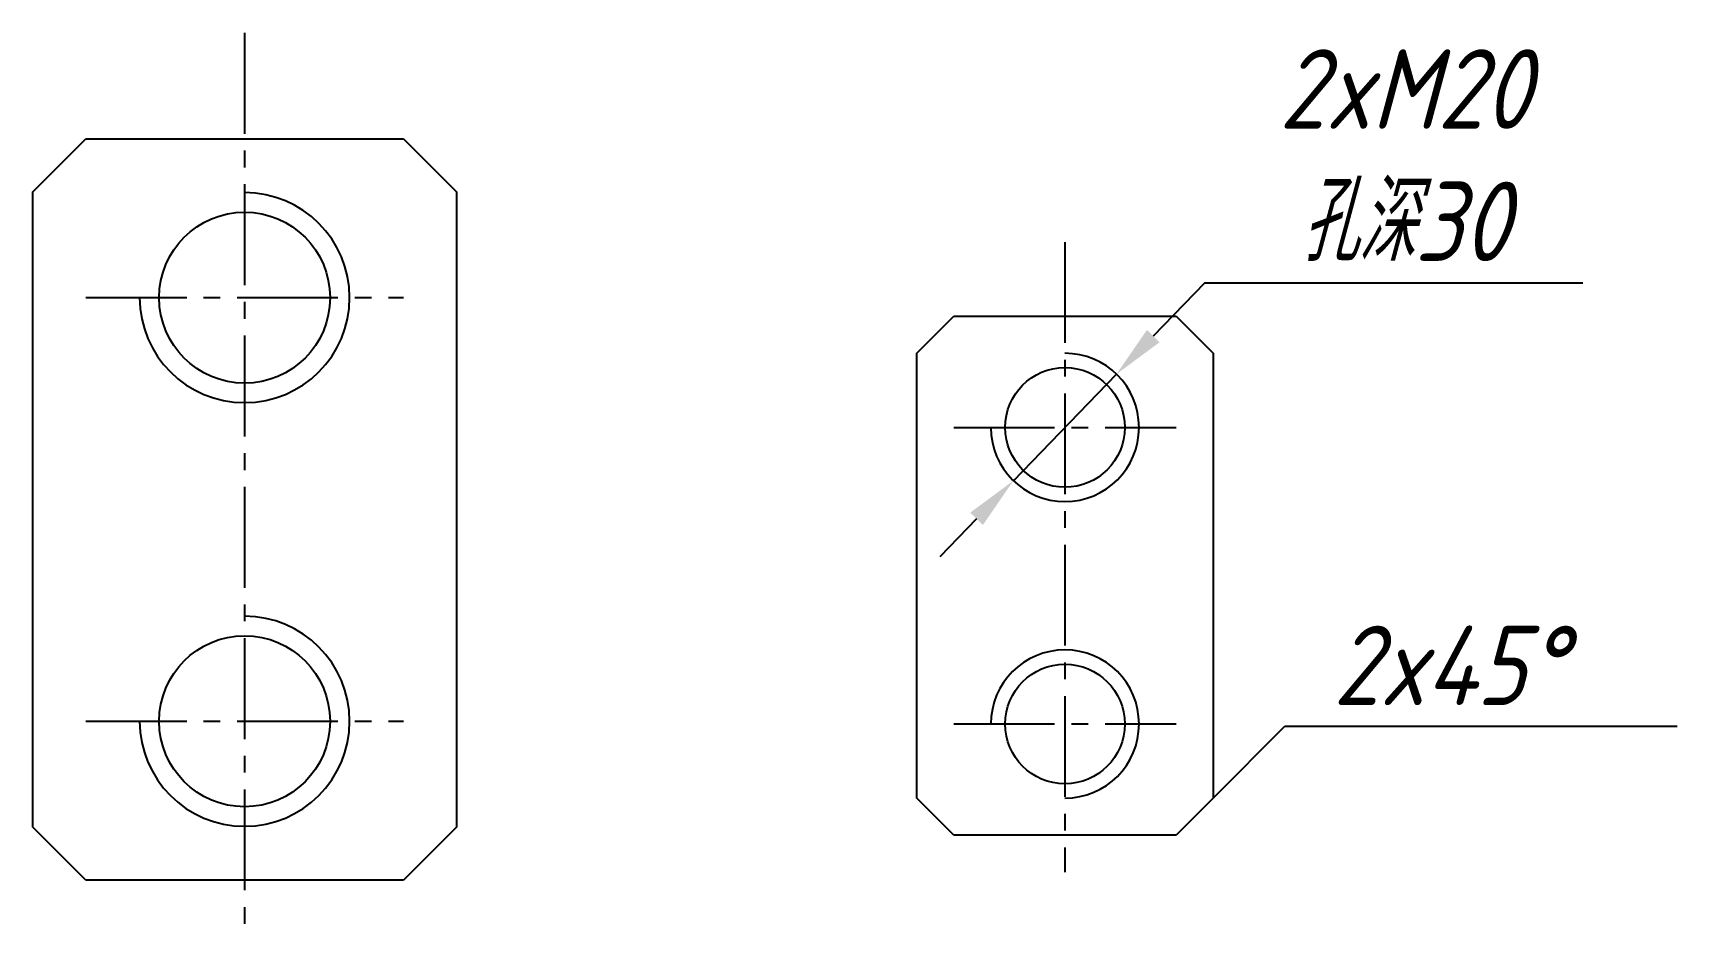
# Model space of a CAD drawing. Header units: millimetres. Extents: x 1 to 312, y 11 to 181.
import ezdxf

# ---------------------------------------------------------------- set-up
doc = ezdxf.new("R2010")
doc.units = ezdxf.units.MM
doc.linetypes.add('CENTER2', pattern=[28.575, 19.05, -3.175, 3.175, -3.175])
doc.layers.add('图层1', color=1, linetype='CENTER2')
doc.layers.add('图层2', color=5, linetype='Continuous')
doc.styles.add('样式 1', font='gbeitc.shx', dxfattribs={"bigfont": 'gbcbig.shx'})
doc.dimstyles.new('ISO-25', dxfattribs={"dimtxt": 15, "dimasz": 10, "dimexe": 4, "dimexo": 0, "dimgap": 4, "dimtad": 1, "dimtih": 1, "dimtoh": 1, "dimdec": 0, "dimdsep": 46, "dimtxsty": '样式 1', "dimcen": 2.5, "dimadec": 0, "dimazin": 0, "dimtfac": 1, "dimtdec": 0, "dimtmove": 0, "dimatfit": 3, "dimfxl": 0, "dimarcsym": 0})

# ---------------------------------------------------------------- blocks, each defined once
blk = doc.blocks.new('*D2')
at = {"layer": 'Defpoints', "color": 0}
for p in [(205.96, 116.64), (186.49, 96.52)]:
    blk.add_point(p, dxfattribs=at)
at = {"layer": '图层2', "color": 0, "lineweight": -2}
for p, q in [((222.59, 133.83), (212.92, 123.83)), ((294.09, 133.83), (222.59, 133.83)), ((186.49, 96.52), (205.96, 116.64)), ((179.54, 89.33), (172.59, 82.14))]:
    blk.add_line(p, q, dxfattribs=at)
at = {"layer": '图层2', "color": 0}
for points in [[(211.72, 124.99), (214.11, 122.67), (205.96, 116.64)], [(178.34, 90.49), (180.74, 88.17), (186.49, 96.52)]]:
    blk.add_solid(points, dxfattribs=at)
at = {"layer": '图层2', "color": 0, "insert": (260.34, 157.99), "char_height": 15, "attachment_point": 5, "style": '样式 1'}
blk.add_mtext('2xM20\\P孔深30', dxfattribs=at)

msp = doc.modelspace()

# ---------------------------------------------------------------- linework, layer by layer
for p, q in [((1.26, 151.09), (11.26, 161.09)), ((11.26, 161.09), (71.26, 161.09)), ((71.26, 161.09), (81.26, 151.09)), ((1.26, 31.09), (1.26, 151.09)), ((81.26, 151.09), (81.26, 31.09)), ((168.23, 120.58), (175.23, 127.58)), ((175.23, 127.58), (217.23, 127.58)), ((217.23, 127.58), (224.23, 120.58)), ((168.23, 36.58), (168.23, 120.58)), ((224.23, 120.58), (224.23, 36.58)), ((175.23, 29.58), (168.23, 36.58)), ((224.23, 36.58), (217.23, 29.58)), ((11.26, 21.09), (1.26, 31.09)), ((81.26, 31.09), (71.26, 21.09)), ((217.23, 29.58), (175.23, 29.58)), ((71.26, 21.09), (11.26, 21.09))]:
    msp.add_line(p, q)
for centre, radius in [((41.26, 131.09), 16.14), ((196.23, 106.58), 11.3), ((41.26, 51.09), 16.14), ((196.23, 50.58), 11.3)]:
    msp.add_circle(centre, radius)
at = {"layer": '图层1'}
for p, q in [((41.26, 181.09), (41.26, 11.09)), ((196.23, 141.58), (196.23, 22.58)), ((11.26, 131.09), (71.26, 131.09)), ((175.23, 106.58), (217.23, 106.58)), ((11.26, 51.09), (71.26, 51.09)), ((175.23, 50.58), (217.23, 50.58))]:
    msp.add_line(p, q, dxfattribs=at)
at = {"layer": '图层2'}
for centre, radius, start, end in [((41.26, 131.09), 19.83, 180, 90), ((196.23, 106.58), 14, 180, 90), ((41.26, 51.09), 19.83, 180, 90), ((196.23, 50.58), 14, 270, 180)]:
    msp.add_arc(centre, radius, start, end, dxfattribs=at)

# ---------------------------------------------------------------- texts
at = {"layer": '图层2', "insert": (246.88, 54.14), "char_height": 15, "attachment_point": 7, "style": '样式 1'}
msp.add_mtext('2x45%%D', dxfattribs=at)

# ---------------------------------------------------------------- dimensions: what is measured, and where the dimension line sits
at = {"layer": '图层2'}
dim = msp.add_diameter_dim_2p(p1=(186.49, 96.52), p2=(205.96, 116.64), text='2xM20\\P孔深30', dimstyle='ISO-25', dxfattribs=at)
dim.commit()
dim.dimension.update_dxf_attribs({"geometry": '*D2', "text_midpoint": (260.34, 133.83), "dimtype": 163})

# ---------------------------------------------------------------- leaders
at = {"layer": '图层2', "annotation_type": 0, "has_hookline": 1, "hookline_direction": 0, "text_width": 65}
msp.add_leader([(224.23, 36.58), (237.79, 50.14), (242.88, 50.14)], dimstyle='ISO-25', override={"dimgap": 4, "dimtad": 1, "dimldrblk": 'None'}, dxfattribs=at)

doc.saveas('drawing.dxf')
